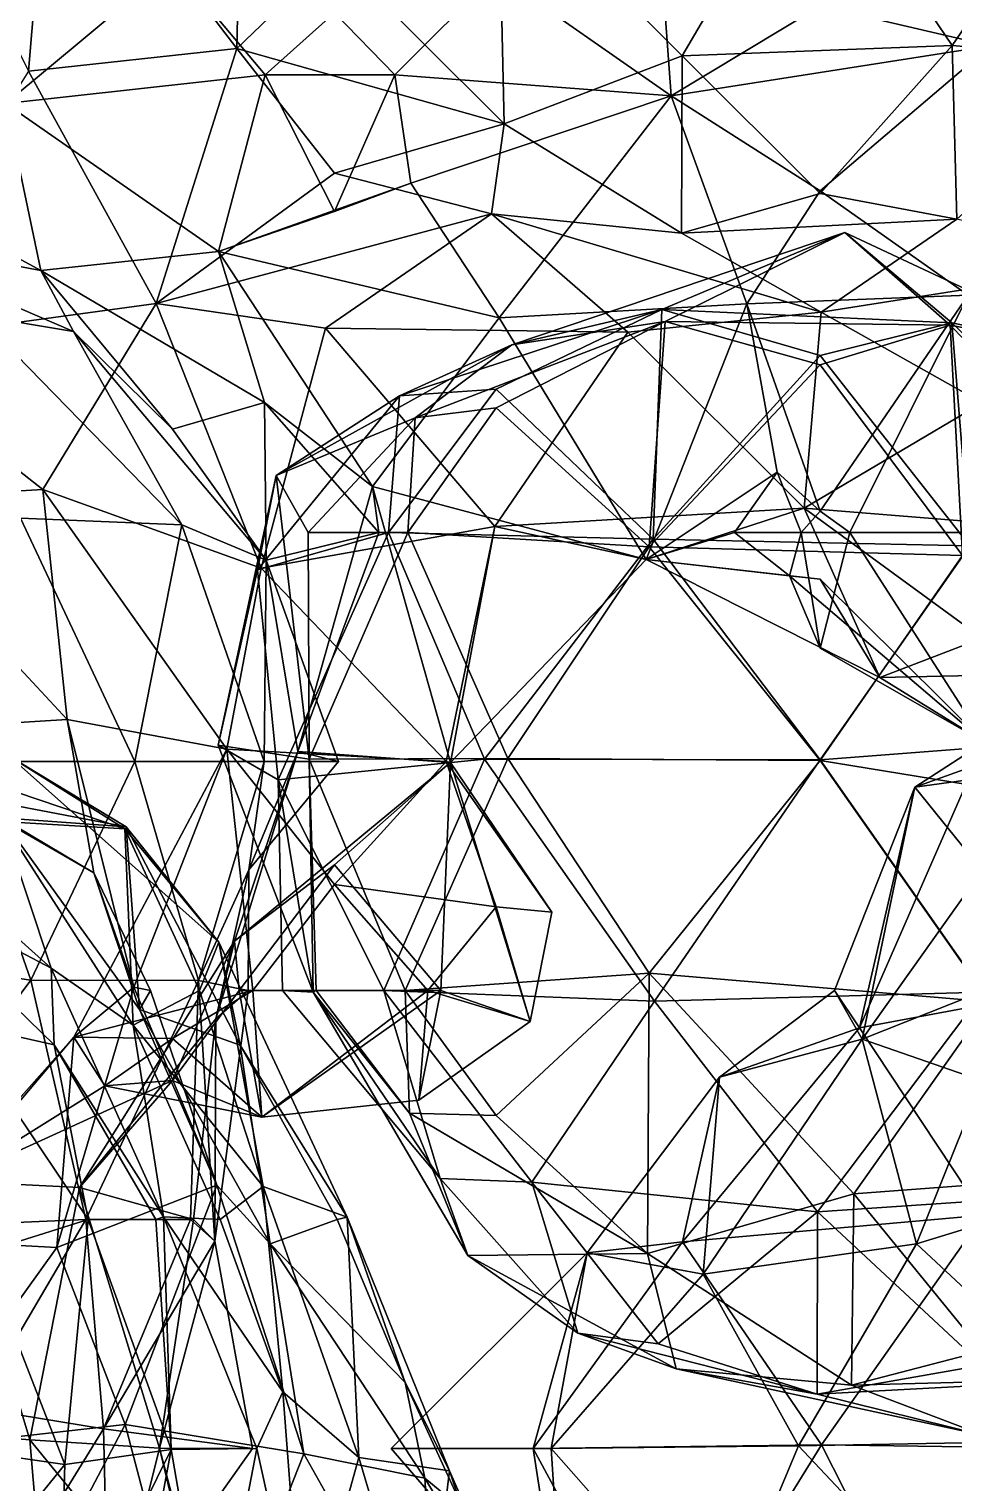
# Model space of a CAD drawing. Extents: x 290034 to 295698, y 4553723 to 4561693.
# Drawn here: x 293966.2 to 294038.2, y 4559100.2 to 4559213.4 of the extents above; entities that cross this region are included whole.
import ezdxf

# ---------------------------------------------------------------- set-up
doc = ezdxf.new("R2010")
doc.units = 0
doc.layers.add('Au_ppm_Pref_-_0_2', color=7, linetype='CONTINUOUS')

msp = doc.modelspace()

# ---------------------------------------------------------------- linework, layer by layer
at = {"layer": 'Au_ppm_Pref_-_0_2'}
for points in [[(293967.92, 4559230.81, 1794.43), (293955.84, 4559230.83, 1799.62), (293966.18, 4559210.11, 1800.59)], [(293967.92, 4559230.81, 1794.43), (293966.18, 4559210.11, 1800.59), (293982.39, 4559211.87, 1794.46)], [(293967.92, 4559230.81, 1794.43), (293982.39, 4559211.87, 1794.46), (293982.82, 4559231.42, 1789.04)], [(293982.39, 4559211.87, 1794.46), (293989.98, 4559219.19, 1790.86), (293982.82, 4559231.42, 1789.04)], [(294051.32, 4559231.53, 1789.81), (294027.05, 4559228.37, 1788.78), (294038.05, 4559212.11, 1789.6)], [(294051.32, 4559231.53, 1789.81), (294038.05, 4559212.11, 1789.6), (294052.1, 4559210.9, 1794.13)], [(294016.19, 4559208.19, 1810.53), (294002.58, 4559217.7, 1808.18), (294014.57, 4559230.17, 1807.85)], [(294014.57, 4559230.17, 1807.85), (294027.78, 4559215.17, 1807.34), (294016.19, 4559208.19, 1810.53)], [(294017.04, 4559211.29, 1789.1), (294027.05, 4559228.37, 1788.78), (294002.74, 4559225.64, 1787.03)], [(294027.05, 4559228.37, 1788.78), (294017.04, 4559211.29, 1789.1), (294038.05, 4559212.11, 1789.6)], [(293961.07, 4559228.1, 1805.94), (293977.38, 4559218.4, 1808.41), (293964.43, 4559207.59, 1810.86)], [(294041.02, 4559212.07, 1812.55), (294027.78, 4559215.17, 1807.34), (294040.46, 4559227.68, 1805.59)], [(294003.19, 4559206, 1792.44), (294002.74, 4559225.64, 1787.03), (293989.98, 4559219.19, 1790.86)], [(294003.19, 4559206, 1792.44), (294017.04, 4559211.29, 1789.1), (294002.74, 4559225.64, 1787.03)], [(293982.39, 4559211.87, 1794.46), (294003.19, 4559206, 1792.44), (293989.98, 4559219.19, 1790.86)], [(293984.59, 4559209.83, 1808.96), (293964.43, 4559207.59, 1810.86), (293977.38, 4559218.4, 1808.41)], [(293977.38, 4559218.4, 1808.41), (293989.98, 4559214.65, 1809.89), (293984.59, 4559209.83, 1808.96)], [(293989.98, 4559214.65, 1809.89), (294002.58, 4559217.7, 1808.18), (293994.68, 4559209.83, 1809.28)], [(293994.68, 4559209.83, 1809.28), (294002.58, 4559217.7, 1808.18), (294016.19, 4559208.19, 1810.53)], [(293984.59, 4559209.83, 1808.96), (293989.98, 4559214.65, 1809.89), (293994.68, 4559209.83, 1809.28)], [(294027.78, 4559215.17, 1807.34), (294041.02, 4559212.07, 1812.55), (294016.19, 4559208.19, 1810.53)], [(293976.12, 4559192.02, 1800.87), (293982.39, 4559211.87, 1794.46), (293966.18, 4559210.11, 1800.59)], [(293976.12, 4559192.02, 1800.87), (293989.98, 4559202.16, 1797.06), (293982.39, 4559211.87, 1794.46)], [(293982.39, 4559211.87, 1794.46), (293989.98, 4559202.16, 1797.06), (294003.19, 4559206, 1792.44)], [(294016.99, 4559197.51, 1794.66), (294017.04, 4559211.29, 1789.1), (294003.19, 4559206, 1792.44)], [(294041.02, 4559212.07, 1812.55), (294027.78, 4559200.8, 1814.42), (294016.19, 4559208.19, 1810.53)], [(294016.99, 4559197.51, 1794.66), (294027.78, 4559200.59, 1790.6), (294017.04, 4559211.29, 1789.1)], [(294038.05, 4559212.11, 1789.6), (294017.04, 4559211.29, 1789.1), (294027.78, 4559200.59, 1790.6)], [(294038.41, 4559198.59, 1794.95), (294038.05, 4559212.11, 1789.6), (294027.78, 4559200.59, 1790.6)], [(294039.28, 4559192.68, 1819.07), (294027.78, 4559200.8, 1814.42), (294041.02, 4559212.07, 1812.55)], [(294052.1, 4559210.9, 1794.13), (294038.05, 4559212.11, 1789.6), (294038.41, 4559198.59, 1794.95)], [(293952.88, 4559188.87, 1800.08), (293976.12, 4559192.02, 1800.87), (293966.18, 4559210.11, 1800.59)], [(293964.43, 4559207.59, 1810.86), (293984.59, 4559209.83, 1808.96), (293980.98, 4559196.06, 1812.6)], [(293984.59, 4559209.83, 1808.96), (293989.98, 4559199.19, 1807.95), (293980.98, 4559196.06, 1812.6)], [(293984.59, 4559209.83, 1808.96), (293994.68, 4559209.83, 1809.28), (293989.98, 4559199.19, 1807.95)], [(293989.98, 4559199.19, 1807.95), (293994.68, 4559209.83, 1809.28), (293995.93, 4559201.4, 1811.49)], [(293995.93, 4559201.4, 1811.49), (293994.68, 4559209.83, 1809.28), (294016.19, 4559208.19, 1810.53)], [(293995.93, 4559201.4, 1811.49), (294016.19, 4559208.19, 1810.53), (294002.8, 4559190.91, 1813.81)], [(294022.08, 4559192.01, 1816.48), (294002.8, 4559190.91, 1813.81), (294016.19, 4559208.19, 1810.53)], [(294027.78, 4559200.8, 1814.42), (294022.08, 4559192.01, 1816.48), (294016.19, 4559208.19, 1810.53)], [(293967.15, 4559194.6, 1817.96), (293950.92, 4559203.4, 1817.51), (293964.43, 4559207.59, 1810.86)], [(293964.43, 4559207.59, 1810.86), (293980.98, 4559196.06, 1812.6), (293967.15, 4559194.6, 1817.96)], [(294002.22, 4559199.01, 1799.65), (294003.19, 4559206, 1792.44), (293989.98, 4559202.16, 1797.06)], [(294002.22, 4559199.01, 1799.65), (294016.99, 4559197.51, 1794.66), (294003.19, 4559206, 1792.44)], [(293950.92, 4559203.4, 1817.51), (293967.15, 4559194.6, 1817.96), (293952.11, 4559197.42, 1823.93)], [(294002.22, 4559199.01, 1799.65), (293989.98, 4559202.16, 1797.06), (293976.12, 4559192.02, 1800.87)], [(294002.8, 4559190.91, 1813.81), (293980.98, 4559196.06, 1812.6), (293995.93, 4559201.4, 1811.49)], [(293989.98, 4559199.19, 1807.95), (293995.93, 4559201.4, 1811.49), (293980.98, 4559196.06, 1812.6)], [(294038.41, 4559198.59, 1794.95), (294027.78, 4559200.59, 1790.6), (294016.99, 4559197.51, 1794.66)], [(294027.78, 4559200.8, 1814.42), (294039.28, 4559192.68, 1819.07), (294022.08, 4559192.01, 1816.48)], [(294002.22, 4559199.01, 1799.65), (293976.12, 4559192.02, 1800.87), (293989.3, 4559190.1, 1803.37)], [(294012.82, 4559189.8, 1803.71), (294002.22, 4559199.01, 1799.65), (293989.3, 4559190.1, 1803.37)], [(294002.22, 4559199.01, 1799.65), (294012.82, 4559189.8, 1803.71), (294027.85, 4559191.34, 1799.69)], [(294002.22, 4559199.01, 1799.65), (294027.85, 4559191.34, 1799.69), (294016.99, 4559197.51, 1794.66)], [(294016.99, 4559197.51, 1794.66), (294027.85, 4559191.34, 1799.69), (294038.41, 4559198.59, 1794.95)], [(294052.53, 4559195.24, 1801.33), (294038.41, 4559198.59, 1794.95), (294027.85, 4559191.34, 1799.69)], [(293952.11, 4559197.42, 1823.93), (293967.15, 4559194.6, 1817.96), (293969.69, 4559189.85, 1823.37)], [(293969.69, 4559189.85, 1823.37), (293962.23, 4559191.08, 1828.65), (293952.11, 4559197.42, 1823.93)], [(294003.8, 4559188.81, 1859.08), (294029.7, 4559197.54, 1859.01), (294015.72, 4559190.62, 1864.49)], [(294003.8, 4559188.81, 1859.08), (294015.46, 4559191.56, 1853.27), (294029.7, 4559197.54, 1859.01)], [(294029.7, 4559197.54, 1859.01), (294015.46, 4559191.56, 1853.27), (294038.03, 4559190.53, 1854.12)], [(294015.72, 4559190.62, 1864.49), (294029.7, 4559197.54, 1859.01), (294037.9, 4559190.35, 1863.89)], [(294037.9, 4559190.35, 1863.89), (294029.7, 4559197.54, 1859.01), (294050.14, 4559187.99, 1859.01)], [(294050.14, 4559187.99, 1859.01), (294029.7, 4559197.54, 1859.01), (294038.03, 4559190.53, 1854.12)], [(293967.15, 4559194.6, 1817.96), (293980.98, 4559196.06, 1812.6), (293984.54, 4559184.31, 1817.43)], [(293984.54, 4559184.31, 1817.43), (293980.98, 4559196.06, 1812.6), (293992.95, 4559177.77, 1814.09)], [(294002.8, 4559190.91, 1813.81), (293992.95, 4559177.77, 1814.09), (293980.98, 4559196.06, 1812.6)], [(293984.54, 4559184.31, 1817.43), (293977.38, 4559182.25, 1820.12), (293967.15, 4559194.6, 1817.96)], [(293967.15, 4559194.6, 1817.96), (293977.38, 4559182.25, 1820.12), (293969.69, 4559189.85, 1823.37)], [(294052.53, 4559195.24, 1801.33), (294027.85, 4559191.34, 1799.69), (294040.37, 4559184.29, 1802.98)], [(293952.88, 4559188.87, 1800.08), (293967.29, 4559177.56, 1797.31), (293976.12, 4559192.02, 1800.87)], [(293984.3, 4559171.43, 1801.36), (293976.12, 4559192.02, 1800.87), (293967.29, 4559177.56, 1797.31)], [(293976.12, 4559192.02, 1800.87), (293984.3, 4559171.43, 1801.36), (293989.3, 4559190.1, 1803.37)], [(294022.08, 4559192.01, 1816.48), (294014.23, 4559172.11, 1812.03), (294002.8, 4559190.91, 1813.81)], [(294024.44, 4559178.9, 1817.43), (294014.23, 4559172.11, 1812.03), (294022.08, 4559192.01, 1816.48)], [(294022.08, 4559192.01, 1816.48), (294039.28, 4559192.68, 1819.07), (294027.78, 4559175.87, 1817.99)], [(294022.08, 4559192.01, 1816.48), (294027.78, 4559175.87, 1817.99), (294024.44, 4559178.9, 1817.43)], [(294027.78, 4559175.87, 1817.99), (294039.28, 4559192.68, 1819.07), (294030.09, 4559174.19, 1818.52)], [(294039.28, 4559192.68, 1819.07), (294045.62, 4559174.19, 1820.9), (294030.09, 4559174.19, 1818.52)], [(293965.56, 4559175.31, 1835.46), (293962.23, 4559191.08, 1828.65), (293978.11, 4559174.81, 1829.38)], [(293969.69, 4559189.85, 1823.37), (293978.11, 4559174.81, 1829.38), (293962.23, 4559191.08, 1828.65)], [(293992.95, 4559177.77, 1814.09), (294002.8, 4559190.91, 1813.81), (294014.23, 4559172.11, 1812.03)], [(294003.8, 4559188.81, 1859.08), (293995.04, 4559184.84, 1853.07), (294015.46, 4559191.56, 1853.27)], [(294015.46, 4559191.56, 1853.27), (293995.04, 4559184.84, 1853.07), (294002.58, 4559185.35, 1849.35)], [(294015.46, 4559191.56, 1853.27), (294002.58, 4559185.35, 1849.35), (294014.78, 4559173.68, 1847.96)], [(294026.53, 4559176.09, 1806.35), (294027.85, 4559191.34, 1799.69), (294012.82, 4559189.8, 1803.71)], [(294015.46, 4559191.56, 1853.27), (294014.78, 4559173.68, 1847.96), (294027.78, 4559187.98, 1848.47)], [(294038.03, 4559190.53, 1854.12), (294015.46, 4559191.56, 1853.27), (294027.78, 4559187.98, 1848.47)], [(294026.53, 4559176.09, 1806.35), (294040.37, 4559184.29, 1802.98), (294027.85, 4559191.34, 1799.69)], [(293969.69, 4559189.85, 1823.37), (293977.38, 4559182.25, 1820.12), (293984.68, 4559172.06, 1822.4)], [(293984.68, 4559172.06, 1822.4), (293978.11, 4559174.81, 1829.38), (293969.69, 4559189.85, 1823.37)], [(293989.3, 4559190.1, 1803.37), (293984.3, 4559171.43, 1801.36), (294002.47, 4559174.66, 1805.77)], [(294012.82, 4559189.8, 1803.71), (293989.3, 4559190.1, 1803.37), (294002.47, 4559174.66, 1805.77)], [(294003.8, 4559188.81, 1859.08), (294015.72, 4559190.62, 1864.49), (293996.26, 4559183.12, 1864.95)], [(294015.72, 4559190.62, 1864.49), (294002.58, 4559183.9, 1868.19), (293996.26, 4559183.12, 1864.95)], [(294002.47, 4559174.66, 1805.77), (294026.53, 4559176.09, 1806.35), (294012.82, 4559189.8, 1803.71)], [(294015.72, 4559190.62, 1864.49), (294014.48, 4559173.1, 1869.33), (294002.58, 4559183.9, 1868.19)], [(294015.72, 4559190.62, 1864.49), (294027.78, 4559187.25, 1869.3), (294014.48, 4559173.1, 1869.33)], [(294015.72, 4559190.62, 1864.49), (294037.9, 4559190.35, 1863.89), (294027.78, 4559187.25, 1869.3)], [(294039.43, 4559173.16, 1847.92), (294038.03, 4559190.53, 1854.12), (294027.78, 4559187.98, 1848.47)], [(294037.9, 4559190.35, 1863.89), (294038.85, 4559172.4, 1869.57), (294027.78, 4559187.25, 1869.3)], [(294038.85, 4559172.4, 1869.57), (294037.9, 4559190.35, 1863.89), (294053.31, 4559174.53, 1865.06)], [(294050.14, 4559187.99, 1859.01), (294053.31, 4559174.53, 1865.06), (294037.9, 4559190.35, 1863.89)], [(294050.14, 4559187.99, 1859.01), (294038.03, 4559190.53, 1854.12), (294053.9, 4559175.33, 1852.85)], [(294039.43, 4559173.16, 1847.92), (294053.9, 4559175.33, 1852.85), (294038.03, 4559190.53, 1854.12)], [(293952.88, 4559188.87, 1800.08), (293953.33, 4559176.71, 1792.88), (293967.29, 4559177.56, 1797.31)], [(294003.8, 4559188.81, 1859.08), (293996.26, 4559183.12, 1864.95), (293985.46, 4559178.64, 1859.57)], [(294003.8, 4559188.81, 1859.08), (293985.46, 4559178.64, 1859.57), (293995.04, 4559184.84, 1853.07)], [(294039.43, 4559173.16, 1847.92), (294027.78, 4559187.98, 1848.47), (294014.78, 4559173.68, 1847.96)], [(294038.85, 4559172.4, 1869.57), (294014.48, 4559173.1, 1869.33), (294027.78, 4559187.25, 1869.3)], [(293995.04, 4559184.84, 1853.07), (293994.19, 4559174.19, 1849.11), (294002.58, 4559185.35, 1849.35)], [(294002.58, 4559185.35, 1849.35), (293994.19, 4559174.19, 1849.11), (294014.78, 4559173.68, 1847.96)], [(293984.54, 4559184.31, 1817.43), (293984.68, 4559172.06, 1822.4), (293977.38, 4559182.25, 1820.12)], [(293995.04, 4559184.84, 1853.07), (293985.46, 4559178.64, 1859.57), (293984, 4559171.3, 1854)], [(293995.04, 4559184.84, 1853.07), (293984, 4559171.3, 1854), (293994.19, 4559174.19, 1849.11)], [(293984.54, 4559184.31, 1817.43), (293993.43, 4559174.19, 1817.43), (293984.68, 4559172.06, 1822.4)], [(293984.54, 4559184.31, 1817.43), (293992.95, 4559177.77, 1814.09), (293993.43, 4559174.19, 1817.43)], [(294026.53, 4559176.09, 1806.35), (294052.31, 4559174.02, 1805.39), (294040.37, 4559184.29, 1802.98)], [(293996.26, 4559183.12, 1864.95), (293987.94, 4559174.19, 1864.95), (293985.46, 4559178.64, 1859.57)], [(293987.94, 4559174.19, 1864.95), (293996.26, 4559183.12, 1864.95), (293995.71, 4559174.19, 1868.19)], [(293996.26, 4559183.12, 1864.95), (294002.58, 4559183.9, 1868.19), (293995.71, 4559174.19, 1868.19)], [(294014.48, 4559173.1, 1869.33), (293995.71, 4559174.19, 1868.19), (294002.58, 4559183.9, 1868.19)], [(293985.46, 4559178.64, 1859.57), (293988.01, 4559156.57, 1865.93), (293980.94, 4559157.64, 1859.23)], [(293985.46, 4559178.64, 1859.57), (293980.94, 4559157.64, 1859.23), (293984, 4559171.3, 1854)], [(293987.94, 4559174.19, 1864.95), (293988.01, 4559156.57, 1865.93), (293985.46, 4559178.64, 1859.57)], [(294024.44, 4559178.9, 1817.43), (294021.11, 4559174.19, 1817.43), (294014.23, 4559172.11, 1812.03)], [(294024.44, 4559178.9, 1817.43), (294026.29, 4559174.19, 1818.13), (294021.11, 4559174.19, 1817.43)], [(294024.44, 4559178.9, 1817.43), (294027.78, 4559175.87, 1817.99), (294026.29, 4559174.19, 1818.13)], [(293953.33, 4559176.71, 1792.88), (293969.2, 4559159.66, 1792.6), (293967.29, 4559177.56, 1797.31)], [(293967.29, 4559177.56, 1797.31), (293969.2, 4559159.66, 1792.6), (293981.62, 4559157.34, 1799.03)], [(293984.3, 4559171.43, 1801.36), (293967.29, 4559177.56, 1797.31), (293981.62, 4559157.34, 1799.03)], [(293987.14, 4559157.16, 1816.94), (293992.95, 4559177.77, 1814.09), (293999.01, 4559156.29, 1810.43)], [(293987.14, 4559157.16, 1816.94), (293993.43, 4559174.19, 1817.43), (293992.95, 4559177.77, 1814.09)], [(293999.01, 4559156.29, 1810.43), (293992.95, 4559177.77, 1814.09), (294014.23, 4559172.11, 1812.03)], [(293953.33, 4559176.71, 1792.88), (293952.38, 4559158.62, 1786.93), (293969.2, 4559159.66, 1792.6)], [(293974.47, 4559156.37, 1834.91), (293960.4, 4559156.37, 1839.13), (293965.56, 4559175.31, 1835.46)], [(293965.56, 4559175.31, 1835.46), (293978.11, 4559174.81, 1829.38), (293974.47, 4559156.37, 1834.91)], [(294014.23, 4559172.11, 1812.03), (294026.53, 4559176.09, 1806.35), (294002.47, 4559174.66, 1805.77)], [(294014.23, 4559172.11, 1812.03), (294032.41, 4559162.93, 1811.49), (294026.53, 4559176.09, 1806.35)], [(294030.09, 4559174.19, 1818.52), (294026.29, 4559174.19, 1818.13), (294027.78, 4559175.87, 1817.99)], [(294032.41, 4559162.93, 1811.49), (294040.37, 4559165.98, 1808.76), (294026.53, 4559176.09, 1806.35)], [(294026.53, 4559176.09, 1806.35), (294040.37, 4559165.98, 1808.76), (294052.31, 4559174.02, 1805.39)], [(293984.52, 4559156.37, 1827.96), (293974.47, 4559156.37, 1834.91), (293978.11, 4559174.81, 1829.38)], [(293984.68, 4559172.06, 1822.4), (293984.52, 4559156.37, 1827.96), (293978.11, 4559174.81, 1829.38)], [(293984, 4559171.3, 1854), (293985.62, 4559154.96, 1851.41), (293994.19, 4559174.19, 1849.11)], [(294002.47, 4559174.66, 1805.77), (293984.3, 4559171.43, 1801.36), (293998.69, 4559156.37, 1804.13)], [(293987.14, 4559157.16, 1816.94), (293984.68, 4559172.06, 1822.4), (293993.43, 4559174.19, 1817.43)], [(293994.19, 4559174.19, 1849.11), (293985.62, 4559154.96, 1851.41), (294001.65, 4559156.55, 1848.48)], [(293987.94, 4559174.19, 1864.95), (293995.71, 4559174.19, 1868.19), (293988.01, 4559156.57, 1865.93)], [(293995.71, 4559174.19, 1868.19), (294003.47, 4559156.62, 1868.86), (293988.01, 4559156.57, 1865.93)], [(294014.78, 4559173.68, 1847.96), (293994.19, 4559174.19, 1849.11), (294001.65, 4559156.55, 1848.48)], [(294003.47, 4559156.62, 1868.86), (293995.71, 4559174.19, 1868.19), (294014.48, 4559173.1, 1869.33)], [(294002.47, 4559174.66, 1805.77), (293998.69, 4559156.37, 1804.13), (293999.01, 4559156.29, 1810.43)], [(293999.01, 4559156.29, 1810.43), (294014.23, 4559172.11, 1812.03), (294002.47, 4559174.66, 1805.77)], [(294021.11, 4559174.19, 1817.43), (294025.4, 4559170.83, 1817.43), (294014.23, 4559172.11, 1812.03)], [(294025.4, 4559170.83, 1817.43), (294021.11, 4559174.19, 1817.43), (294026.29, 4559174.19, 1818.13)], [(294025.4, 4559170.83, 1817.43), (294026.29, 4559174.19, 1818.13), (294027.78, 4559165.19, 1820.43)], [(294027.78, 4559165.19, 1820.43), (294026.29, 4559174.19, 1818.13), (294030.09, 4559174.19, 1818.52)], [(294040.57, 4559157.88, 1817.97), (294027.78, 4559165.19, 1820.43), (294030.09, 4559174.19, 1818.52)], [(294030.09, 4559174.19, 1818.52), (294045.62, 4559174.19, 1820.9), (294040.57, 4559157.88, 1817.97)], [(294027.79, 4559156.5, 1847.69), (294014.78, 4559173.68, 1847.96), (294001.65, 4559156.55, 1848.48)], [(294027.77, 4559156.47, 1869.76), (294003.47, 4559156.62, 1868.86), (294014.48, 4559173.1, 1869.33)], [(294027.77, 4559156.47, 1869.76), (294014.48, 4559173.1, 1869.33), (294038.85, 4559172.4, 1869.57)], [(294027.79, 4559156.5, 1847.69), (294039.43, 4559173.16, 1847.92), (294014.78, 4559173.68, 1847.96)], [(294039.43, 4559173.16, 1847.92), (294027.79, 4559156.5, 1847.69), (294052.76, 4559158.43, 1848.42)], [(293984.68, 4559172.06, 1822.4), (293990.31, 4559156.37, 1823.37), (293984.52, 4559156.37, 1827.96)], [(293990.31, 4559156.37, 1823.37), (293984.68, 4559172.06, 1822.4), (293987.14, 4559157.16, 1816.94)], [(294027.78, 4559170.58, 1816.23), (294014.23, 4559172.11, 1812.03), (294025.4, 4559170.83, 1817.43)], [(294014.23, 4559172.11, 1812.03), (294027.78, 4559170.58, 1816.23), (294032.41, 4559162.93, 1811.49)], [(294027.77, 4559156.47, 1869.76), (294038.85, 4559172.4, 1869.57), (294051.61, 4559152.56, 1868.98)], [(293980.94, 4559157.64, 1859.23), (293985.62, 4559154.96, 1851.41), (293984, 4559171.3, 1854)], [(293998.69, 4559156.37, 1804.13), (293984.3, 4559171.43, 1801.36), (293981.62, 4559157.34, 1799.03)], [(294027.78, 4559170.58, 1816.23), (294025.4, 4559170.83, 1817.43), (294040.57, 4559157.88, 1817.97)], [(294040.57, 4559157.88, 1817.97), (294025.4, 4559170.83, 1817.43), (294027.78, 4559165.19, 1820.43)], [(294032.41, 4559162.93, 1811.49), (294027.78, 4559170.58, 1816.23), (294040.57, 4559157.88, 1817.97)], [(294032.41, 4559162.93, 1811.49), (294053.1, 4559163.37, 1812.28), (294040.37, 4559165.98, 1808.76)], [(294032.41, 4559162.93, 1811.49), (294040.57, 4559157.88, 1817.97), (294053.1, 4559163.37, 1812.28)], [(293952.38, 4559158.62, 1786.93), (293971.26, 4559147.71, 1787.74), (293969.2, 4559159.66, 1792.6)], [(293969.2, 4559159.66, 1792.6), (293971.26, 4559147.71, 1787.74), (293974.37, 4559138.82, 1793.89)], [(293981.62, 4559157.34, 1799.03), (293969.2, 4559159.66, 1792.6), (293974.37, 4559138.82, 1793.89)], [(294050.49, 4559159.88, 1823.37), (294049.69, 4559156.37, 1824.92), (294035.14, 4559154.39, 1823.37)], [(294050.49, 4559159.88, 1823.37), (294035.14, 4559154.39, 1823.37), (294040.57, 4559157.88, 1817.97)], [(293971.26, 4559147.71, 1787.74), (293952.38, 4559158.62, 1786.93), (293964.08, 4559152, 1782.19)], [(294052.76, 4559158.43, 1848.42), (294027.79, 4559156.5, 1847.69), (294040.46, 4559138.43, 1847.32)], [(293964.17, 4559151.72, 1757.35), (293973.67, 4559151.13, 1763.98), (293953.5, 4559157.95, 1763.66)], [(293953.5, 4559157.95, 1763.66), (293973.67, 4559151.13, 1763.98), (293964.73, 4559156.77, 1770.02)], [(293969.72, 4559134.93, 1800.42), (293983.65, 4559138.55, 1802.6), (293981.62, 4559157.34, 1799.03)], [(293969.72, 4559134.93, 1800.42), (293981.62, 4559157.34, 1799.03), (293974.37, 4559138.82, 1793.89)], [(293980.76, 4559136.34, 1816.87), (293983.34, 4559147.94, 1823.37), (293987.14, 4559157.16, 1816.94)], [(293987.14, 4559157.16, 1816.94), (293982.21, 4559142.39, 1811.49), (293980.76, 4559136.34, 1816.87)], [(293980.94, 4559157.64, 1859.23), (293988.01, 4559156.57, 1865.93), (293988.34, 4559138.44, 1859)], [(293980.94, 4559157.64, 1859.23), (293988.34, 4559138.44, 1859), (293985.62, 4559154.96, 1851.41)], [(293981.62, 4559157.34, 1799.03), (293983.65, 4559138.55, 1802.6), (293989.98, 4559146.81, 1802.37)], [(293989.98, 4559146.81, 1802.37), (293998.69, 4559156.37, 1804.13), (293981.62, 4559157.34, 1799.03)], [(293987.14, 4559157.16, 1816.94), (293999.01, 4559156.29, 1810.43), (293982.21, 4559142.39, 1811.49)], [(293983.34, 4559147.94, 1823.37), (293990.31, 4559156.37, 1823.37), (293987.14, 4559157.16, 1816.94)], [(294040.57, 4559157.88, 1817.97), (294035.14, 4559154.39, 1823.37), (294030.84, 4559135.66, 1819.84)], [(294040.57, 4559157.88, 1817.97), (294030.84, 4559135.66, 1819.84), (294046.42, 4559138.55, 1820.52)], [(293960.4, 4559156.37, 1839.13), (293966.38, 4559139.35, 1835.92), (293949.34, 4559141.88, 1838.74)], [(293952.35, 4559155.4, 1775.91), (293964.73, 4559156.77, 1770.02), (293973.78, 4559151.29, 1775.86)], [(293974.47, 4559156.37, 1834.91), (293966.38, 4559139.35, 1835.92), (293960.4, 4559156.37, 1839.13)], [(293973.78, 4559151.29, 1775.86), (293964.73, 4559156.77, 1770.02), (293981, 4559142.33, 1769.78)], [(293981, 4559142.33, 1769.78), (293964.73, 4559156.77, 1770.02), (293973.67, 4559151.13, 1763.98)], [(293979.4, 4559139.33, 1829.74), (293966.38, 4559139.35, 1835.92), (293974.47, 4559156.37, 1834.91)], [(293984.52, 4559156.37, 1827.96), (293979.4, 4559139.33, 1829.74), (293974.47, 4559156.37, 1834.91)], [(293983.34, 4559147.94, 1823.37), (293979.4, 4559139.33, 1829.74), (293984.52, 4559156.37, 1827.96)], [(293999.01, 4559156.29, 1810.43), (293989.98, 4559148.33, 1808.23), (293982.21, 4559142.39, 1811.49)], [(293983.34, 4559147.94, 1823.37), (293984.52, 4559156.37, 1827.96), (293990.31, 4559156.37, 1823.37)], [(293985.62, 4559154.96, 1851.41), (293993.84, 4559138.55, 1848.95), (294001.65, 4559156.55, 1848.48)], [(294003.47, 4559156.62, 1868.86), (293995.48, 4559138.55, 1868.29), (293988.01, 4559156.57, 1865.93)], [(293995.48, 4559138.55, 1868.29), (293988.56, 4559138.55, 1864.95), (293988.01, 4559156.57, 1865.93)], [(293988.56, 4559138.55, 1864.95), (293988.34, 4559138.44, 1859), (293988.01, 4559156.57, 1865.93)], [(293989.98, 4559146.81, 1802.37), (294002.58, 4559145.08, 1803.38), (293998.69, 4559156.37, 1804.13)], [(293999.01, 4559156.29, 1810.43), (293998.27, 4559138.55, 1807.58), (293989.98, 4559148.33, 1808.23)], [(293993.84, 4559138.55, 1848.95), (294014.88, 4559137.73, 1848.11), (294001.65, 4559156.55, 1848.48)], [(294014.48, 4559139.91, 1869.14), (293995.48, 4559138.55, 1868.29), (294003.47, 4559156.62, 1868.86)], [(294005.21, 4559136.15, 1805.5), (293998.27, 4559138.55, 1807.58), (293999.01, 4559156.29, 1810.43)], [(293998.69, 4559156.37, 1804.13), (294006.89, 4559144.66, 1805.55), (293999.01, 4559156.29, 1810.43)], [(294002.58, 4559145.08, 1803.38), (294006.89, 4559144.66, 1805.55), (293998.69, 4559156.37, 1804.13)], [(294005.21, 4559136.15, 1805.5), (293999.01, 4559156.29, 1810.43), (294006.89, 4559144.66, 1805.55)], [(294027.79, 4559156.5, 1847.69), (294001.65, 4559156.55, 1848.48), (294014.88, 4559137.73, 1848.11)], [(294027.77, 4559156.47, 1869.76), (294014.48, 4559139.91, 1869.14), (294003.47, 4559156.62, 1868.86)], [(294027.77, 4559156.47, 1869.76), (294040.94, 4559137.68, 1869.19), (294014.48, 4559139.91, 1869.14)], [(294040.46, 4559138.43, 1847.32), (294027.79, 4559156.5, 1847.69), (294014.88, 4559137.73, 1848.11)], [(294027.77, 4559156.47, 1869.76), (294051.61, 4559152.56, 1868.98), (294040.94, 4559137.68, 1869.19)], [(294035.14, 4559154.39, 1823.37), (294049.69, 4559156.37, 1824.92), (294040.37, 4559147.89, 1826.49)], [(293951.57, 4559154.98, 1752.51), (293967.94, 4559140.29, 1751.82), (293964.17, 4559151.72, 1757.35)], [(293951.57, 4559154.98, 1752.51), (293955.1, 4559147.05, 1744.71), (293967.94, 4559140.29, 1751.82)], [(293952.35, 4559155.4, 1775.91), (293973.78, 4559151.29, 1775.86), (293964.08, 4559152, 1782.19)], [(293993.84, 4559138.55, 1848.95), (293985.62, 4559154.96, 1851.41), (293985.96, 4559138.55, 1853.07)], [(293988.34, 4559138.44, 1859), (293985.96, 4559138.55, 1853.07), (293985.62, 4559154.96, 1851.41)], [(294035.14, 4559154.39, 1823.37), (294031.05, 4559134.76, 1828.12), (294028.9, 4559138.55, 1823.37)], [(294035.14, 4559154.39, 1823.37), (294028.9, 4559138.55, 1823.37), (294030.84, 4559135.66, 1819.84)], [(294035.14, 4559154.39, 1823.37), (294040.37, 4559147.89, 1826.49), (294031.05, 4559134.76, 1828.12)], [(293964.08, 4559152, 1782.19), (293974.81, 4559137.08, 1781.7), (293971.26, 4559147.71, 1787.74)], [(293964.08, 4559152, 1782.19), (293973.78, 4559151.29, 1775.86), (293974.81, 4559137.08, 1781.7)], [(293967.94, 4559140.29, 1751.82), (293974.34, 4559135.87, 1758.96), (293964.17, 4559151.72, 1757.35)], [(293964.17, 4559151.72, 1757.35), (293974.34, 4559135.87, 1758.96), (293973.67, 4559151.13, 1763.98)], [(293974.81, 4559137.08, 1781.7), (293973.78, 4559151.29, 1775.86), (293982.66, 4559134.31, 1775.86)], [(293982.66, 4559134.31, 1775.86), (293973.78, 4559151.29, 1775.86), (293981, 4559142.33, 1769.78)], [(293979.5, 4559138.55, 1763.98), (293981, 4559142.33, 1769.78), (293973.67, 4559151.13, 1763.98)], [(293979.5, 4559138.55, 1763.98), (293973.67, 4559151.13, 1763.98), (293974.34, 4559135.87, 1758.96)], [(293979.4, 4559139.33, 1829.74), (293983.34, 4559147.94, 1823.37), (293983.28, 4559138.55, 1823.37)], [(293983.34, 4559147.94, 1823.37), (293980.76, 4559136.34, 1816.87), (293983.28, 4559138.55, 1823.37)], [(293989.98, 4559148.33, 1808.23), (293982.58, 4559138.55, 1808.01), (293982.21, 4559142.39, 1811.49)], [(293998.27, 4559138.55, 1807.58), (293982.58, 4559138.55, 1808.01), (293989.98, 4559148.33, 1808.23)], [(294040.37, 4559147.89, 1826.49), (294048.29, 4559141.61, 1830.5), (294031.05, 4559134.76, 1828.12)], [(293955.1, 4559147.05, 1744.71), (293968.19, 4559134.34, 1746.16), (293967.94, 4559140.29, 1751.82)], [(293968.19, 4559134.34, 1746.16), (293955.1, 4559147.05, 1744.71), (293960.56, 4559136.05, 1741.15)], [(293971.26, 4559147.71, 1787.74), (293975.68, 4559138.55, 1787.74), (293974.37, 4559138.82, 1793.89)], [(293975.68, 4559138.55, 1787.74), (293971.26, 4559147.71, 1787.74), (293974.81, 4559137.08, 1781.7)], [(293997.25, 4559138.55, 1803.05), (293989.98, 4559146.81, 1802.37), (293983.65, 4559138.55, 1802.6)], [(293989.98, 4559146.81, 1802.37), (293997.25, 4559138.55, 1803.05), (294002.58, 4559145.08, 1803.38)], [(293997.25, 4559138.55, 1803.05), (294005.21, 4559136.15, 1805.5), (294002.58, 4559145.08, 1803.38)], [(294006.89, 4559144.66, 1805.55), (294002.58, 4559145.08, 1803.38), (294005.21, 4559136.15, 1805.5)], [(293970.15, 4559123.23, 1812.28), (293980.76, 4559136.34, 1816.87), (293982.21, 4559142.39, 1811.49)], [(293977.38, 4559131.55, 1807.89), (293970.15, 4559123.23, 1812.28), (293982.21, 4559142.39, 1811.49)], [(293977.38, 4559131.55, 1807.89), (293982.21, 4559142.39, 1811.49), (293982.58, 4559138.55, 1808.01)], [(293981, 4559142.33, 1769.78), (293979.5, 4559138.55, 1763.98), (293984.44, 4559123.31, 1763.03)], [(293990.99, 4559120.91, 1769.91), (293982.66, 4559134.31, 1775.86), (293981, 4559142.33, 1769.78)], [(293990.99, 4559120.91, 1769.91), (293981, 4559142.33, 1769.78), (293984.44, 4559123.31, 1763.03)], [(293966.38, 4559139.35, 1835.92), (293951.89, 4559119.94, 1835.93), (293949.34, 4559141.88, 1838.74)], [(294040.37, 4559131.54, 1832.91), (294031.05, 4559134.76, 1828.12), (294048.29, 4559141.61, 1830.5)], [(293967.94, 4559140.29, 1751.82), (293968.19, 4559134.34, 1746.16), (293976.7, 4559120.95, 1752.11)], [(293974.34, 4559135.87, 1758.96), (293967.94, 4559140.29, 1751.82), (293976.7, 4559120.95, 1752.11)], [(294002.58, 4559128.83, 1868.19), (293995.48, 4559138.55, 1868.29), (294014.48, 4559139.91, 1869.14)], [(294002.58, 4559128.83, 1868.19), (294014.48, 4559139.91, 1869.14), (294014.35, 4559118.09, 1865.89)], [(294014.48, 4559139.91, 1869.14), (294030.39, 4559122.73, 1868.99), (294014.35, 4559118.09, 1865.89)], [(294030.39, 4559122.73, 1868.99), (294014.48, 4559139.91, 1869.14), (294040.94, 4559137.68, 1869.19)], [(293970.65, 4559120.74, 1832.08), (293951.89, 4559119.94, 1835.93), (293966.38, 4559139.35, 1835.92)], [(293979.4, 4559139.33, 1829.74), (293970.65, 4559120.74, 1832.08), (293966.38, 4559139.35, 1835.92)], [(293980.84, 4559123.41, 1787.17), (293968.4, 4559118.55, 1794.85), (293974.37, 4559138.82, 1793.89)], [(293974.37, 4559138.82, 1793.89), (293968.4, 4559118.55, 1794.85), (293969.72, 4559134.93, 1800.42)], [(293978.79, 4559120.74, 1829.31), (293970.65, 4559120.74, 1832.08), (293979.4, 4559139.33, 1829.74)], [(293974.37, 4559138.82, 1793.89), (293975.68, 4559138.55, 1787.74), (293980.84, 4559123.41, 1787.17)], [(293979.4, 4559139.33, 1829.74), (293980.68, 4559119.04, 1823.59), (293978.79, 4559120.74, 1829.31)], [(293979.4, 4559139.33, 1829.74), (293983.28, 4559138.55, 1823.37), (293980.68, 4559119.04, 1823.59)], [(293983.65, 4559138.55, 1802.6), (293969.72, 4559134.93, 1800.42), (293977.38, 4559134.82, 1804.31)], [(293984.44, 4559123.31, 1763.03), (293979.5, 4559138.55, 1763.98), (293974.34, 4559135.87, 1758.96)], [(293975.68, 4559138.55, 1787.74), (293974.81, 4559137.08, 1781.7), (293980.84, 4559123.41, 1787.17)], [(293983.65, 4559138.55, 1802.6), (293977.38, 4559134.82, 1804.31), (293984.35, 4559128.69, 1805.55)], [(293984.35, 4559128.69, 1805.55), (293977.38, 4559131.55, 1807.89), (293982.58, 4559138.55, 1808.01)], [(293983.28, 4559138.55, 1823.37), (293980.76, 4559136.34, 1816.87), (293980.68, 4559119.04, 1823.59)], [(293998.27, 4559138.55, 1807.58), (293984.35, 4559128.69, 1805.55), (293982.58, 4559138.55, 1808.01)], [(293997.25, 4559138.55, 1803.05), (293983.65, 4559138.55, 1802.6), (293984.35, 4559128.69, 1805.55)], [(293997.25, 4559138.55, 1803.05), (293984.35, 4559128.69, 1805.55), (293996.55, 4559130.03, 1805.55)], [(293998.27, 4559138.55, 1807.58), (293996.55, 4559130.03, 1805.55), (293984.35, 4559128.69, 1805.55)], [(293993.84, 4559138.55, 1848.95), (293985.96, 4559138.55, 1853.07), (293998.22, 4559123.92, 1853.07)], [(293985.96, 4559138.55, 1853.07), (293988.34, 4559138.44, 1859), (293998.22, 4559123.92, 1853.07)], [(293988.56, 4559138.55, 1864.95), (293995.83, 4559129.01, 1864.95), (293988.34, 4559138.44, 1859)], [(293995.83, 4559129.01, 1864.95), (294000.37, 4559117.93, 1858.98), (293988.34, 4559138.44, 1859)], [(293988.34, 4559138.44, 1859), (294000.37, 4559117.93, 1858.98), (293998.22, 4559123.92, 1853.07)], [(293995.83, 4559129.01, 1864.95), (293988.56, 4559138.55, 1864.95), (293995.48, 4559138.55, 1868.29)], [(293993.84, 4559138.55, 1848.95), (293998.22, 4559123.92, 1853.07), (294005.34, 4559123.63, 1849.4)], [(293993.84, 4559138.55, 1848.95), (294005.34, 4559123.63, 1849.4), (294014.88, 4559137.73, 1848.11)], [(293995.83, 4559129.01, 1864.95), (293995.48, 4559138.55, 1868.29), (294002.58, 4559128.83, 1868.19)], [(293997.25, 4559138.55, 1803.05), (293996.55, 4559130.03, 1805.55), (294005.21, 4559136.15, 1805.5)], [(293996.55, 4559130.03, 1805.55), (293998.27, 4559138.55, 1807.58), (294005.21, 4559136.15, 1805.5)], [(294014.88, 4559137.73, 1848.11), (294005.34, 4559123.63, 1849.4), (294027.56, 4559121.32, 1848.34)], [(294040.46, 4559138.43, 1847.32), (294014.88, 4559137.73, 1848.11), (294027.56, 4559121.32, 1848.34)], [(294019.94, 4559131.82, 1823.37), (294028.9, 4559138.55, 1823.37), (294031.05, 4559134.76, 1828.12)], [(294030.84, 4559135.66, 1819.84), (294028.9, 4559138.55, 1823.37), (294019.94, 4559131.82, 1823.37)], [(294051.39, 4559122.95, 1848.62), (294040.46, 4559138.43, 1847.32), (294027.56, 4559121.32, 1848.34)], [(294040.94, 4559137.68, 1869.19), (294050.47, 4559124.25, 1868.54), (294030.39, 4559122.73, 1868.99)], [(294046.42, 4559138.55, 1820.52), (294030.84, 4559135.66, 1819.84), (294040.48, 4559121.06, 1817.92)], [(293984.99, 4559118.83, 1780.97), (293980.84, 4559123.41, 1787.17), (293974.81, 4559137.08, 1781.7)], [(293984.99, 4559118.83, 1780.97), (293974.81, 4559137.08, 1781.7), (293982.66, 4559134.31, 1775.86)], [(293970.83, 4559120.74, 1741.36), (293960.56, 4559136.05, 1741.15), (293962.59, 4559118.14, 1734.99)], [(293960.56, 4559136.05, 1741.15), (293970.83, 4559120.74, 1741.36), (293968.19, 4559134.34, 1746.16)], [(293979.02, 4559120.74, 1817.43), (293980.76, 4559136.34, 1816.87), (293970.15, 4559123.23, 1812.28)], [(293981.1, 4559120.74, 1758.04), (293984.44, 4559123.31, 1763.03), (293974.34, 4559135.87, 1758.96)], [(293974.34, 4559135.87, 1758.96), (293976.7, 4559120.95, 1752.11), (293981.1, 4559120.74, 1758.04)], [(293979.02, 4559120.74, 1817.43), (293980.68, 4559119.04, 1823.59), (293980.76, 4559136.34, 1816.87)], [(294040.48, 4559121.06, 1817.92), (294030.84, 4559135.66, 1819.84), (294017.06, 4559118.99, 1818.9)], [(294030.84, 4559135.66, 1819.84), (294019.94, 4559131.82, 1823.37), (294017.06, 4559118.99, 1818.9)], [(293968.4, 4559118.55, 1794.85), (293955.76, 4559119.24, 1800.23), (293969.72, 4559134.93, 1800.42)], [(293969.72, 4559134.93, 1800.42), (293955.76, 4559119.24, 1800.23), (293960.23, 4559123.72, 1806.78)], [(293972.13, 4559131.13, 1805.55), (293969.72, 4559134.93, 1800.42), (293960.23, 4559123.72, 1806.78)], [(293968.19, 4559134.34, 1746.16), (293976.09, 4559120.74, 1746.16), (293976.7, 4559120.95, 1752.11)], [(293976.09, 4559120.74, 1746.16), (293968.19, 4559134.34, 1746.16), (293970.83, 4559120.74, 1741.36)], [(293972.13, 4559131.13, 1805.55), (293977.38, 4559134.82, 1804.31), (293969.72, 4559134.93, 1800.42)], [(293972.13, 4559131.13, 1805.55), (293984.35, 4559128.69, 1805.55), (293977.38, 4559134.82, 1804.31)], [(293984.99, 4559118.83, 1780.97), (293982.66, 4559134.31, 1775.86), (293990.21, 4559120.74, 1775.86)], [(293982.66, 4559134.31, 1775.86), (293990.99, 4559120.91, 1769.91), (293990.21, 4559120.74, 1775.86)], [(294031.05, 4559134.76, 1828.12), (294035.26, 4559118.83, 1830.62), (294018.68, 4559116.48, 1828.13)], [(294031.05, 4559134.76, 1828.12), (294018.68, 4559116.48, 1828.13), (294019.94, 4559131.82, 1823.37)], [(294040.37, 4559131.54, 1832.91), (294035.26, 4559118.83, 1830.62), (294031.05, 4559134.76, 1828.12)], [(293977.38, 4559131.55, 1807.89), (293972.13, 4559131.13, 1805.55), (293960.23, 4559123.72, 1806.78)], [(293977.38, 4559131.55, 1807.89), (293960.23, 4559123.72, 1806.78), (293970.15, 4559123.23, 1812.28)], [(293984.35, 4559128.69, 1805.55), (293972.13, 4559131.13, 1805.55), (293977.38, 4559131.55, 1807.89)], [(294009.66, 4559118.15, 1823.37), (294019.94, 4559131.82, 1823.37), (294018.68, 4559116.48, 1828.13)], [(294009.66, 4559118.15, 1823.37), (294017.06, 4559118.99, 1818.9), (294019.94, 4559131.82, 1823.37)], [(294040.37, 4559131.54, 1832.91), (294053.66, 4559124.47, 1835.09), (294035.26, 4559118.83, 1830.62)], [(293995.83, 4559129.01, 1864.95), (294002.58, 4559128.83, 1868.19), (294014.35, 4559118.09, 1865.89)], [(293995.83, 4559129.01, 1864.95), (294014.35, 4559118.09, 1865.89), (294000.37, 4559117.93, 1858.98)], [(294040.37, 4559110.5, 1868.36), (294030.39, 4559122.73, 1868.99), (294050.47, 4559124.25, 1868.54)], [(294035.26, 4559118.83, 1830.62), (294053.66, 4559124.47, 1835.09), (294051.63, 4559103.58, 1829.11)], [(293955.46, 4559104.48, 1805.14), (293966.28, 4559103.58, 1811.72), (293960.23, 4559123.72, 1806.78)], [(293970.15, 4559123.23, 1812.28), (293960.23, 4559123.72, 1806.78), (293966.28, 4559103.58, 1811.72)], [(293976.39, 4559102.93, 1817.53), (293970.15, 4559123.23, 1812.28), (293966.28, 4559103.58, 1811.72)], [(293968.4, 4559118.55, 1794.85), (293980.84, 4559123.41, 1787.17), (293973.71, 4559104.78, 1792.46)], [(293979.02, 4559120.74, 1817.43), (293970.15, 4559123.23, 1812.28), (293976.39, 4559102.93, 1817.53)], [(293980.84, 4559123.41, 1787.17), (293987.61, 4559102.51, 1787.4), (293973.71, 4559104.78, 1792.46)], [(293980.84, 4559123.41, 1787.17), (293984.99, 4559118.83, 1780.97), (293987.61, 4559102.51, 1787.4)], [(293984.44, 4559123.31, 1763.03), (293981.1, 4559120.74, 1758.04), (293985.97, 4559107.32, 1758.04)], [(293990.99, 4559120.91, 1769.91), (293984.44, 4559123.31, 1763.03), (293991.88, 4559102.2, 1763.6)], [(293984.44, 4559123.31, 1763.03), (293985.97, 4559107.32, 1758.04), (293991.88, 4559102.2, 1763.6)], [(293998.22, 4559123.92, 1853.07), (294000.37, 4559117.93, 1858.98), (294008.93, 4559111.9, 1853.07)], [(293998.22, 4559123.92, 1853.07), (294008.93, 4559111.9, 1853.07), (294005.34, 4559123.63, 1849.4)], [(294008.93, 4559111.9, 1853.07), (294015.18, 4559111.05, 1849.84), (294005.34, 4559123.63, 1849.4)], [(294027.56, 4559121.32, 1848.34), (294005.34, 4559123.63, 1849.4), (294015.18, 4559111.05, 1849.84)], [(294051.39, 4559122.95, 1848.62), (294027.56, 4559121.32, 1848.34), (294040.37, 4559109.4, 1849.29)], [(294030.22, 4559107.83, 1864.46), (294014.35, 4559118.09, 1865.89), (294030.39, 4559122.73, 1868.99)], [(294030.22, 4559107.83, 1864.46), (294030.39, 4559122.73, 1868.99), (294040.37, 4559110.5, 1868.36)], [(293970.65, 4559120.74, 1832.08), (293962.04, 4559106.07, 1832.91), (293951.89, 4559119.94, 1835.93)], [(293972.02, 4559104.45, 1828.6), (293962.04, 4559106.07, 1832.91), (293970.65, 4559120.74, 1832.08)], [(293969.01, 4559101.66, 1739.31), (293970.83, 4559120.74, 1741.36), (293962.59, 4559118.14, 1734.99)], [(293977.28, 4559102.84, 1746.17), (293970.83, 4559120.74, 1741.36), (293969.01, 4559101.66, 1739.31)], [(293978.79, 4559120.74, 1829.31), (293972.02, 4559104.45, 1828.6), (293970.65, 4559120.74, 1832.08)], [(293977.28, 4559102.84, 1746.17), (293976.09, 4559120.74, 1746.16), (293970.83, 4559120.74, 1741.36)], [(293978.79, 4559120.74, 1829.31), (293980.68, 4559119.04, 1823.59), (293972.02, 4559104.45, 1828.6)], [(293976.09, 4559120.74, 1746.16), (293977.28, 4559102.84, 1746.17), (293976.7, 4559120.95, 1752.11)], [(293980.68, 4559119.04, 1823.59), (293979.02, 4559120.74, 1817.43), (293976.39, 4559102.93, 1817.53)], [(293985.97, 4559107.32, 1758.04), (293981.1, 4559120.74, 1758.04), (293976.7, 4559120.95, 1752.11)], [(293985.97, 4559107.32, 1758.04), (293976.7, 4559120.95, 1752.11), (293983.96, 4559102.92, 1753.3)], [(293976.7, 4559120.95, 1752.11), (293977.28, 4559102.84, 1746.17), (293983.96, 4559102.92, 1753.3)], [(293984.99, 4559118.83, 1780.97), (293990.21, 4559120.74, 1775.86), (293995.49, 4559108.06, 1776.79)], [(293990.99, 4559120.91, 1769.91), (293995.49, 4559108.06, 1776.79), (293990.21, 4559120.74, 1775.86)], [(293995.49, 4559108.06, 1776.79), (293990.99, 4559120.91, 1769.91), (293998.95, 4559101.18, 1770.62)], [(293990.99, 4559120.91, 1769.91), (293991.88, 4559102.2, 1763.6), (293998.95, 4559101.18, 1770.62)], [(294027.55, 4559107.15, 1853.32), (294027.56, 4559121.32, 1848.34), (294015.18, 4559111.05, 1849.84)], [(294017.06, 4559118.99, 1818.9), (294027.87, 4559103.2, 1817.24), (294040.48, 4559121.06, 1817.92)], [(294027.55, 4559107.15, 1853.32), (294040.37, 4559109.4, 1849.29), (294027.56, 4559121.32, 1848.34)], [(294040.48, 4559121.06, 1817.92), (294027.87, 4559103.2, 1817.24), (294048.48, 4559102.92, 1819.55)], [(293968.4, 4559118.55, 1794.85), (293957.15, 4559102.92, 1796.02), (293955.76, 4559119.24, 1800.23)], [(293957.15, 4559102.92, 1796.02), (293968.4, 4559118.55, 1794.85), (293973.71, 4559104.78, 1792.46)], [(293972.02, 4559104.45, 1828.6), (293980.68, 4559119.04, 1823.59), (293983.62, 4559102.92, 1823.37)], [(293983.62, 4559102.92, 1823.37), (293980.68, 4559119.04, 1823.59), (293976.39, 4559102.93, 1817.53)], [(293984.99, 4559118.83, 1780.97), (293997.01, 4559100.61, 1780.92), (293987.61, 4559102.51, 1787.4)], [(293984.99, 4559118.83, 1780.97), (293995.49, 4559108.06, 1776.79), (293997.01, 4559100.61, 1780.92)], [(294005.45, 4559102.92, 1818.79), (294027.87, 4559103.2, 1817.24), (294017.06, 4559118.99, 1818.9)], [(294009.66, 4559118.15, 1823.37), (294005.45, 4559102.92, 1818.79), (294017.06, 4559118.99, 1818.9)], [(294018.68, 4559116.48, 1828.13), (294035.26, 4559118.83, 1830.62), (294026.09, 4559103.12, 1831.03)], [(294026.09, 4559103.12, 1831.03), (294035.26, 4559118.83, 1830.62), (294051.63, 4559103.58, 1829.11)], [(293962.59, 4559118.14, 1734.99), (293960.38, 4559102.92, 1732.89), (293969.01, 4559101.66, 1739.31)], [(293994.4, 4559102.92, 1823.37), (294009.66, 4559118.15, 1823.37), (294006.86, 4559102.92, 1827.29)], [(293994.4, 4559102.92, 1823.37), (294005.45, 4559102.92, 1818.79), (294009.66, 4559118.15, 1823.37)], [(294014.35, 4559118.09, 1865.89), (294016.57, 4559109.11, 1857.6), (294000.37, 4559117.93, 1858.98)], [(294008.93, 4559111.9, 1853.07), (294000.37, 4559117.93, 1858.98), (294016.57, 4559109.11, 1857.6)], [(294009.66, 4559118.15, 1823.37), (294018.68, 4559116.48, 1828.13), (294006.86, 4559102.92, 1827.29)], [(294016.57, 4559109.11, 1857.6), (294014.35, 4559118.09, 1865.89), (294030.22, 4559107.83, 1864.46)], [(294018.68, 4559116.48, 1828.13), (294026.09, 4559103.12, 1831.03), (294006.86, 4559102.92, 1827.29)], [(294008.93, 4559111.9, 1853.07), (294016.57, 4559109.11, 1857.6), (294027.55, 4559107.15, 1853.32)], [(294008.93, 4559111.9, 1853.07), (294027.55, 4559107.15, 1853.32), (294015.18, 4559111.05, 1849.84)], [(294051.05, 4559108.38, 1864.03), (294030.22, 4559107.83, 1864.46), (294040.37, 4559110.5, 1868.36)], [(294027.55, 4559107.15, 1853.32), (294051.23, 4559108.42, 1854.08), (294040.37, 4559109.4, 1849.29)], [(294016.57, 4559109.11, 1857.6), (294030.22, 4559107.83, 1864.46), (294040.53, 4559103.93, 1859.03)], [(294016.57, 4559109.11, 1857.6), (294040.53, 4559103.93, 1859.03), (294027.55, 4559107.15, 1853.32)], [(294051.23, 4559108.42, 1854.08), (294027.55, 4559107.15, 1853.32), (294040.53, 4559103.93, 1859.03)], [(294030.22, 4559107.83, 1864.46), (294051.05, 4559108.38, 1864.03), (294040.53, 4559103.93, 1859.03)], [(293987.56, 4559086.65, 1758.26), (293985.97, 4559107.32, 1758.04), (293983.96, 4559102.92, 1753.3)], [(293987.56, 4559086.65, 1758.26), (293991.88, 4559102.2, 1763.6), (293985.97, 4559107.32, 1758.04)], [(293997.01, 4559100.61, 1780.92), (293995.49, 4559108.06, 1776.79), (294005.07, 4559087.18, 1775.16)], [(293995.49, 4559108.06, 1776.79), (293998.95, 4559101.18, 1770.62), (294005.07, 4559087.18, 1775.16)], [(293972.02, 4559104.45, 1828.6), (293961.56, 4559087.48, 1828.58), (293962.04, 4559106.07, 1832.91)], [(293954.78, 4559083.97, 1798.81), (293967.8, 4559085.7, 1804.3), (293955.46, 4559104.48, 1805.14)], [(293966.28, 4559103.58, 1811.72), (293955.46, 4559104.48, 1805.14), (293967.8, 4559085.7, 1804.3)], [(293973.71, 4559104.78, 1792.46), (293963.21, 4559084.85, 1792.79), (293957.15, 4559102.92, 1796.02)], [(293972.02, 4559104.45, 1828.6), (293972.43, 4559087.12, 1822.75), (293961.56, 4559087.48, 1828.58)], [(293973.71, 4559104.78, 1792.46), (293979.61, 4559082.27, 1789.73), (293963.21, 4559084.85, 1792.79)], [(293972.02, 4559104.45, 1828.6), (293983.62, 4559102.92, 1823.37), (293972.43, 4559087.12, 1822.75)], [(293973.71, 4559104.78, 1792.46), (293987.61, 4559102.51, 1787.4), (293979.61, 4559082.27, 1789.73)], [(293960.38, 4559102.92, 1732.89), (293959.12, 4559089.5, 1735.48), (293969.01, 4559101.66, 1739.31)], [(293976.39, 4559102.93, 1817.53), (293966.28, 4559103.58, 1811.72), (293980.31, 4559086.41, 1811.35)], [(293966.28, 4559103.58, 1811.72), (293967.8, 4559085.7, 1804.3), (293980.31, 4559086.41, 1811.35)], [(293977.28, 4559102.84, 1746.17), (293969.01, 4559101.66, 1739.31), (293968.53, 4559085.1, 1741.61)], [(293977.28, 4559102.84, 1746.17), (293968.53, 4559085.1, 1741.61), (293973.22, 4559080.91, 1746.16)], [(293983.62, 4559102.92, 1823.37), (293976.39, 4559102.93, 1817.53), (293972.43, 4559087.12, 1822.75)], [(293972.43, 4559087.12, 1822.75), (293976.39, 4559102.93, 1817.53), (293981.08, 4559085.1, 1817.43)], [(293977.28, 4559102.84, 1746.17), (293973.22, 4559080.91, 1746.16), (293980.43, 4559084.65, 1752.06)], [(293976.39, 4559102.93, 1817.53), (293980.31, 4559086.41, 1811.35), (293981.08, 4559085.1, 1817.43)], [(293980.43, 4559084.65, 1752.06), (293983.96, 4559102.92, 1753.3), (293977.28, 4559102.84, 1746.17)], [(293987.56, 4559086.65, 1758.26), (293983.96, 4559102.92, 1753.3), (293980.43, 4559084.65, 1752.06)], [(293994.4, 4559102.92, 1823.37), (294006.86, 4559102.92, 1827.29), (294007.85, 4559087.28, 1823.37)], [(293994.4, 4559102.92, 1823.37), (294007.85, 4559087.28, 1823.37), (294005.45, 4559102.92, 1818.79)], [(294015.83, 4559083.69, 1817.27), (294027.87, 4559103.2, 1817.24), (294005.45, 4559102.92, 1818.79)], [(294007.85, 4559087.28, 1823.37), (294015.83, 4559083.69, 1817.27), (294005.45, 4559102.92, 1818.79)], [(294006.86, 4559102.92, 1827.29), (294026.09, 4559103.12, 1831.03), (294019.83, 4559088.19, 1828.56)], [(294019.83, 4559088.19, 1828.56), (294007.85, 4559087.28, 1823.37), (294006.86, 4559102.92, 1827.29)], [(294037.74, 4559083.78, 1818.24), (294027.87, 4559103.2, 1817.24), (294015.83, 4559083.69, 1817.27)], [(294026.09, 4559103.12, 1831.03), (294042.27, 4559085.92, 1830.99), (294019.83, 4559088.19, 1828.56)], [(294042.27, 4559085.92, 1830.99), (294026.09, 4559103.12, 1831.03), (294051.63, 4559103.58, 1829.11)], [(294048.48, 4559102.92, 1819.55), (294027.87, 4559103.2, 1817.24), (294037.74, 4559083.78, 1818.24)], [(294046.02, 4559087.4, 1824.34), (294048.48, 4559102.92, 1819.55), (294037.74, 4559083.78, 1818.24)], [(293959.12, 4559089.5, 1735.48), (293968.53, 4559085.1, 1741.61), (293969.01, 4559101.66, 1739.31)], [(293998.1, 4559083.83, 1786.77), (293979.61, 4559082.27, 1789.73), (293987.61, 4559102.51, 1787.4)], [(293996.98, 4559085.1, 1765.16), (293991.88, 4559102.2, 1763.6), (293987.56, 4559086.65, 1758.26)], [(293998.1, 4559083.83, 1786.77), (293987.61, 4559102.51, 1787.4), (293997.01, 4559100.61, 1780.92)], [(293998.95, 4559101.18, 1770.62), (293991.88, 4559102.2, 1763.6), (293996.98, 4559085.1, 1765.16)], [(293998.95, 4559101.18, 1770.62), (293996.98, 4559085.1, 1765.16), (294004.36, 4559085.1, 1769.92)], [(293997.01, 4559100.61, 1780.92), (294015.4, 4559085.4, 1782.02), (293998.1, 4559083.83, 1786.77)], [(294015.4, 4559085.4, 1782.02), (293997.01, 4559100.61, 1780.92), (294005.07, 4559087.18, 1775.16)], [(293998.95, 4559101.18, 1770.62), (294004.36, 4559085.1, 1769.92), (294005.07, 4559087.18, 1775.16)]]:
    msp.add_3dface(points, dxfattribs=at)

doc.saveas('drawing.dxf')
